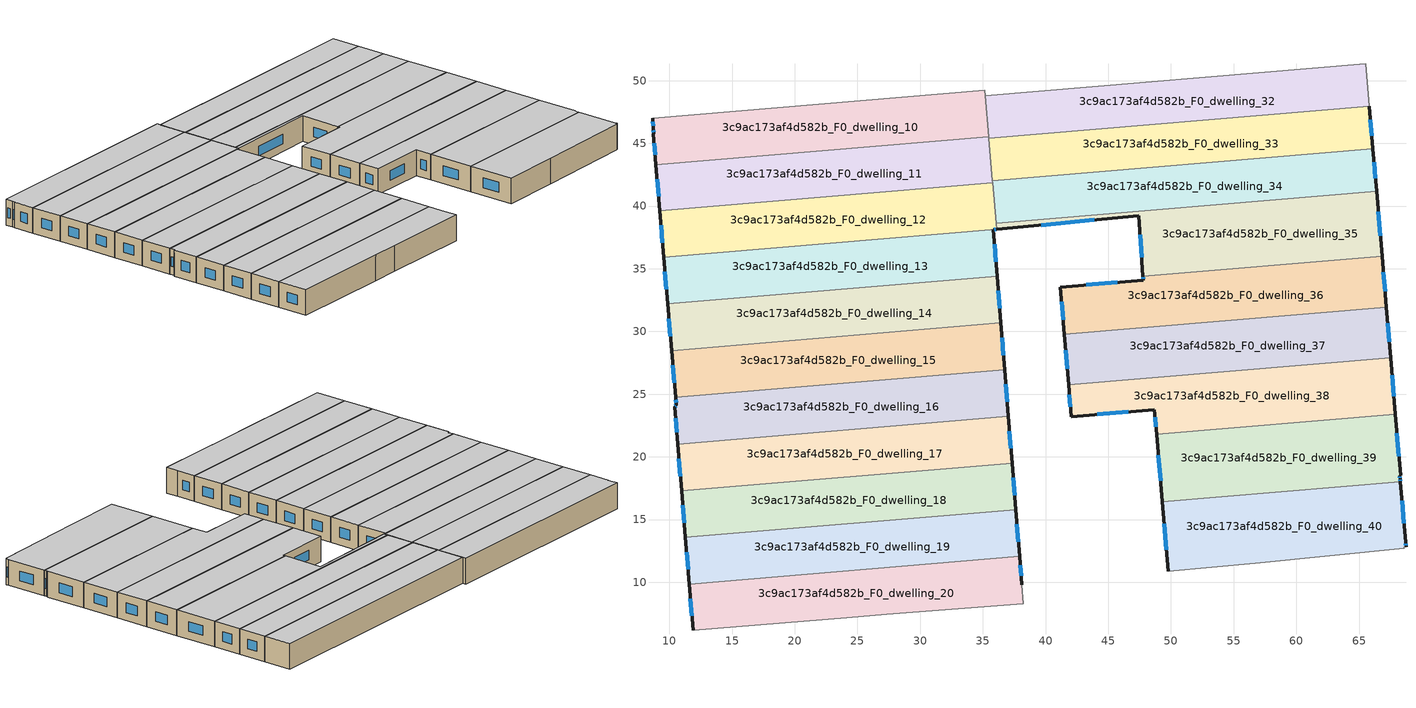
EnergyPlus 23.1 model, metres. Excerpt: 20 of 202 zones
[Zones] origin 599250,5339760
3c9ac173af4d582b_F0_dwelling_10
 floor ground (EU_floor_Construction): 35.16,49.22 35.47,45.53 8.93,43.3 8.72,45.76 8.76,45.76 8.73,46.15 8.66,47 z0
 wall outside (EU_wall_Construction): 8.66,47 8.73,46.15 8.76,45.76 8.72,45.76 8.93,43.3 z0:3
 wall to 3c9ac173af4d582b_F0_dwelling_9 (EU_wall_Construction): 35.16,49.22 8.66,47 z0:3
 wall to 3c9ac173af4d582b_F0_dwelling_11 (EU_wall_Construction): 8.93,43.3 35.47,45.53 z0:3
 wall to 3c9ac173af4d582b_F0_dwelling_32 (EU_wall_Construction): 35.47,45.53 35.19,48.78 z0:3
 wall to 3c9ac173af4d582b_F0_dwelling_31 (EU_wall_Construction): 35.19,48.78 35.16,49.22 z0:3
 window (EU_Window_Construction): 8.79,44.99 8.87,44.07 / 8.74,46.03 8.75,45.89 / 8.68,46.73 8.71,46.42 z0.94:2.06
 ceiling to 3c9ac173af4d582b_F1_dwelling_10 (EU_floor_Construction): 35.47,45.53 35.16,49.22 8.66,47 8.73,46.15 8.76,45.76 8.72,45.76 8.93,43.3 z3
3c9ac173af4d582b_F0_dwelling_11
 floor ground (EU_floor_Construction): 35.47,45.53 35.78,41.84 9.24,39.61 8.93,43.3 z0
 wall outside (EU_wall_Construction): 8.93,43.3 9.24,39.61 z0:3
 wall to 3c9ac173af4d582b_F0_dwelling_12 (EU_wall_Construction): 9.24,39.61 35.78,41.84 z0:3
 wall to 3c9ac173af4d582b_F0_dwelling_33 (EU_wall_Construction): 35.76,42.01 35.48,45.39 z0:3
 wall to 3c9ac173af4d582b_F0_dwelling_32 (EU_wall_Construction): 35.48,45.39 35.47,45.53 z0:3
 wall to 3c9ac173af4d582b_F0_dwelling_34 (EU_wall_Construction): 35.78,41.84 35.76,42.01 z0:3
 window (EU_Window_Construction): 9.03,42.14 9.15,40.77 z0.94:2.06
 ceiling to 3c9ac173af4d582b_F1_dwelling_11 (EU_floor_Construction): 35.78,41.84 35.47,45.53 8.93,43.3 9.24,39.61 z3
3c9ac173af4d582b_F0_dwelling_12
 floor ground (EU_floor_Construction): 35.78,41.84 36.09,38.15 9.56,35.92 9.24,39.61 z0
 wall outside (EU_wall_Construction): 9.24,39.61 9.56,35.92 z0:3
 wall to 3c9ac173af4d582b_F0_dwelling_13 (EU_wall_Construction): 9.56,35.92 36.09,38.15 z0:3
 wall to 3c9ac173af4d582b_F0_dwelling_34 (EU_wall_Construction): 36.05,38.62 35.78,41.84 z0:3
 wall to 3c9ac173af4d582b_F0_dwelling_35 (EU_wall_Construction): 36.09,38.15 36.05,38.62 z0:3
 window (EU_Window_Construction): 9.34,38.46 9.46,37.08 z0.94:2.06
 ceiling to 3c9ac173af4d582b_F1_dwelling_12 (EU_floor_Construction): 36.09,38.15 35.78,41.84 9.24,39.61 9.56,35.92 z3
3c9ac173af4d582b_F0_dwelling_13
 floor ground (EU_floor_Construction): 36.09,38.15 36.09,38.14 35.84,38.12 36.14,34.41 9.87,32.2 9.56,35.92 z0
 wall outside (EU_wall_Construction): 9.56,35.92 9.87,32.2 / 36.14,34.41 35.84,38.12 36.09,38.14 z0:3
 wall to 3c9ac173af4d582b_F0_dwelling_14 (EU_wall_Construction): 9.87,32.2 36.14,34.41 z0:3
 wall to 3c9ac173af4d582b_F0_dwelling_35 (EU_wall_Construction): 36.09,38.14 36.09,38.15 z0:3
 window (EU_Window_Construction): 9.66,34.75 9.77,33.36 / 35.92,38.13 36.01,38.13 / 36.04,35.57 35.93,36.95 z0.94:2.06
 ceiling to 3c9ac173af4d582b_F1_dwelling_13 (EU_floor_Construction): 36.14,34.41 35.84,38.12 36.09,38.14 36.09,38.15 9.56,35.92 9.87,32.2 z3
3c9ac173af4d582b_F0_dwelling_14
 floor ground (EU_floor_Construction): 36.14,34.41 36.43,30.67 10.19,28.47 9.87,32.2 z0
 wall outside (EU_wall_Construction): 36.43,30.67 36.14,34.41 / 9.87,32.2 10.19,28.47 z0:3
 wall to 3c9ac173af4d582b_F0_dwelling_15 (EU_wall_Construction): 10.19,28.47 36.43,30.67 z0:3
 window (EU_Window_Construction): 36.34,31.84 36.23,33.24 / 9.97,31.03 10.09,29.64 z0.94:2.06
 ceiling to 3c9ac173af4d582b_F1_dwelling_14 (EU_floor_Construction): 36.43,30.67 36.14,34.41 9.87,32.2 10.19,28.47 z3
3c9ac173af4d582b_F0_dwelling_15
 floor ground (EU_floor_Construction): 36.43,30.67 36.73,26.94 10.5,24.74 10.19,28.47 z0
 wall outside (EU_wall_Construction): 36.73,26.94 36.43,30.67 / 10.19,28.47 10.5,24.74 z0:3
 wall to 3c9ac173af4d582b_F0_dwelling_16 (EU_wall_Construction): 10.5,24.74 36.73,26.94 z0:3
 window (EU_Window_Construction): 36.64,28.11 36.53,29.5 / 10.29,27.3 10.4,25.91 z0.94:2.06
 ceiling to 3c9ac173af4d582b_F1_dwelling_15 (EU_floor_Construction): 36.73,26.94 36.43,30.67 10.19,28.47 10.5,24.74 z3
3c9ac173af4d582b_F0_dwelling_16
 floor ground (EU_floor_Construction): 36.73,26.94 37.03,23.22 10.67,21.01 10.42,24.01 10.56,24.1 10.5,24.74 z0
 wall outside (EU_wall_Construction): 10.5,24.74 10.56,24.1 10.42,24.01 10.67,21.01 / 37.03,23.22 36.73,26.94 z0:3
 wall to 3c9ac173af4d582b_F0_dwelling_17 (EU_wall_Construction): 10.67,21.01 37.03,23.22 z0:3
 window (EU_Window_Construction): 10.52,24.07 10.46,24.04 / 10.52,24.54 10.54,24.3 / 36.94,24.39 36.83,25.78 / 10.5,23.07 10.59,21.95 z0.94:2.06
 ceiling to 3c9ac173af4d582b_F1_dwelling_16 (EU_floor_Construction): 37.03,23.22 36.73,26.94 10.5,24.74 10.56,24.1 10.42,24.01 10.67,21.01 z3
3c9ac173af4d582b_F0_dwelling_17
 floor ground (EU_floor_Construction): 37.03,23.22 37.33,19.51 10.98,17.29 10.67,21.01 z0
 wall outside (EU_wall_Construction): 37.33,19.51 37.03,23.22 / 10.67,21.01 10.98,17.29 z0:3
 wall to 3c9ac173af4d582b_F0_dwelling_18 (EU_wall_Construction): 10.98,17.29 37.33,19.51 z0:3
 window (EU_Window_Construction): 37.23,20.67 37.12,22.06 / 10.77,19.84 10.88,18.46 z0.94:2.06
 ceiling to 3c9ac173af4d582b_F1_dwelling_17 (EU_floor_Construction): 37.33,19.51 37.03,23.22 10.67,21.01 10.98,17.29 z3
3c9ac173af4d582b_F0_dwelling_18
 floor ground (EU_floor_Construction): 37.33,19.51 37.63,15.79 11.28,13.58 10.98,17.29 z0
 wall outside (EU_wall_Construction): 37.63,15.79 37.33,19.51 / 10.98,17.29 11.28,13.58 z0:3
 wall to 3c9ac173af4d582b_F0_dwelling_19 (EU_wall_Construction): 11.28,13.58 37.63,15.79 z0:3
 window (EU_Window_Construction): 37.53,16.96 37.42,18.34 / 11.07,16.13 11.19,14.74 z0.94:2.06
 ceiling to 3c9ac173af4d582b_F1_dwelling_18 (EU_floor_Construction): 37.63,15.79 37.33,19.51 10.98,17.29 11.28,13.58 z3
3c9ac173af4d582b_F0_dwelling_19
 floor ground (EU_floor_Construction): 37.63,15.79 37.92,12.07 11.59,9.86 11.28,13.58 z0
 wall outside (EU_wall_Construction): 37.92,12.07 37.63,15.79 / 11.28,13.58 11.59,9.86 z0:3
 wall to 3c9ac173af4d582b_F0_dwelling_20 (EU_wall_Construction): 11.59,9.86 37.92,12.07 z0:3
 window (EU_Window_Construction): 37.83,13.24 37.72,14.63 / 11.38,12.41 11.49,11.02 z0.94:2.06
 ceiling to 3c9ac173af4d582b_F1_dwelling_19 (EU_floor_Construction): 37.92,12.07 37.63,15.79 11.28,13.58 11.59,9.86 z3
3c9ac173af4d582b_F0_dwelling_20
 floor ground (EU_floor_Construction): 37.92,12.07 38.1,9.8 38.22,8.3 27.34,7.44 24.16,7.17 11.89,6.19 11.59,9.86 z0
 wall outside (EU_wall_Construction): 11.59,9.86 11.89,6.19 / 38.1,9.8 37.92,12.07 z0:3
 wall adiabatic (EU_wall_Construction): 11.89,6.19 24.16,7.17 27.34,7.44 38.22,8.3 38.1,9.8 z0:3
 window (EU_Window_Construction): 11.68,8.71 11.8,7.34 / 38.05,10.51 37.98,11.36 z0.94:2.06
 ceiling to 3c9ac173af4d582b_F1_dwelling_20 (EU_floor_Construction): 38.22,8.3 38.1,9.8 37.92,12.07 11.59,9.86 11.89,6.19 24.16,7.17 27.34,7.44 z3
3c9ac173af4d582b_F0_dwelling_32
 floor ground (EU_floor_Construction): 65.52,51.33 65.81,47.95 35.48,45.39 35.19,48.78 z0
 wall to 3c9ac173af4d582b_F0_dwelling_31 (EU_wall_Construction): 65.52,51.33 35.19,48.78 z0:3
 wall adiabatic (EU_wall_Construction): 65.81,47.95 65.52,51.33 z0:3
 wall to 3c9ac173af4d582b_F0_dwelling_33 (EU_wall_Construction): 35.48,45.39 65.81,47.95 z0:3
 ceiling to 3c9ac173af4d582b_F1_dwelling_32 (EU_floor_Construction): 65.81,47.95 65.52,51.33 35.19,48.78 35.48,45.39 z3
3c9ac173af4d582b_F0_dwelling_33
 floor ground (EU_floor_Construction): 65.81,47.95 66.1,44.56 35.76,42.01 35.48,45.39 z0
 wall outside (EU_wall_Construction): 66.1,44.56 65.81,47.95 z0:3
 wall to 3c9ac173af4d582b_F0_dwelling_34 (EU_wall_Construction): 35.76,42.01 66.1,44.56 z0:3
 window (EU_Window_Construction): 66.01,45.62 65.9,46.88 z0.94:2.06
 ceiling to 3c9ac173af4d582b_F1_dwelling_33 (EU_floor_Construction): 66.1,44.56 65.81,47.95 35.48,45.39 35.76,42.01 z3
3c9ac173af4d582b_F0_dwelling_34
 floor ground (EU_floor_Construction): 66.1,44.56 66.4,41.17 36.05,38.62 35.76,42.01 z0
 wall outside (EU_wall_Construction): 66.4,41.17 66.1,44.56 z0:3
 wall to 3c9ac173af4d582b_F0_dwelling_35 (EU_wall_Construction): 36.05,38.62 66.4,41.17 z0:3
 window (EU_Window_Construction): 66.3,42.23 66.2,43.49 z0.94:2.06
 ceiling to 3c9ac173af4d582b_F1_dwelling_34 (EU_floor_Construction): 66.4,41.17 66.1,44.56 35.76,42.01 36.05,38.62 z3
3c9ac173af4d582b_F0_dwelling_35
 floor ground (EU_floor_Construction): 66.4,41.17 66.83,36.01 47.76,34.41 47.44,39.23 36.09,38.14 36.05,38.62 z0
 wall outside (EU_wall_Construction): 36.09,38.14 47.44,39.23 47.76,34.41 / 66.83,36.01 66.4,41.17 z0:3
 wall to 3c9ac173af4d582b_F0_dwelling_36 (EU_wall_Construction): 47.76,34.41 66.83,36.01 z0:3
 window (EU_Window_Construction): 47.54,37.72 47.66,35.92 / 39.65,38.48 43.89,38.89 / 66.69,37.63 66.53,39.55 z0.94:2.06
 ceiling to 3c9ac173af4d582b_F1_dwelling_35 (EU_floor_Construction): 66.83,36.01 66.4,41.17 36.05,38.62 36.09,38.14 47.44,39.23 47.76,34.41 z3
3c9ac173af4d582b_F0_dwelling_36
 floor ground (EU_floor_Construction): 66.83,36.01 67.17,31.92 41.5,29.76 41.18,33.53 47.79,34.09 47.76,34.41 z0
 wall outside (EU_wall_Construction): 47.76,34.41 47.79,34.09 41.18,33.53 41.5,29.76 / 67.17,31.92 66.83,36.01 z0:3
 wall to 3c9ac173af4d582b_F0_dwelling_37 (EU_wall_Construction): 41.5,29.76 67.17,31.92 z0:3
 window (EU_Window_Construction): 45.72,33.91 43.25,33.7 / 47.77,34.31 47.78,34.19 / 67.07,33.2 66.94,34.73 / 41.28,32.35 41.4,30.94 z0.94:2.06
 ceiling to 3c9ac173af4d582b_F1_dwelling_36 (EU_floor_Construction): 67.17,31.92 66.83,36.01 47.76,34.41 47.79,34.09 41.18,33.53 41.5,29.76 z3
3c9ac173af4d582b_F0_dwelling_37
 floor ground (EU_floor_Construction): 67.17,31.92 67.51,27.92 41.84,25.76 41.5,29.76 z0
 wall outside (EU_wall_Construction): 67.51,27.92 67.17,31.92 / 41.5,29.76 41.84,25.76 z0:3
 wall to 3c9ac173af4d582b_F0_dwelling_38 (EU_wall_Construction): 41.84,25.76 67.51,27.92 z0:3
 window (EU_Window_Construction): 67.41,29.17 67.28,30.67 / 41.61,28.51 41.73,27.02 z0.94:2.06
 ceiling to 3c9ac173af4d582b_F1_dwelling_37 (EU_floor_Construction): 67.51,27.92 67.17,31.92 41.5,29.76 41.84,25.76 z3
3c9ac173af4d582b_F0_dwelling_38
 floor ground (EU_floor_Construction): 67.51,27.92 67.89,23.41 48.85,21.81 48.68,23.76 42.05,23.21 41.84,25.76 z0
 wall outside (EU_wall_Construction): 41.84,25.76 42.05,23.21 48.68,23.76 48.85,21.81 / 67.89,23.41 67.51,27.92 z0:3
 wall to 3c9ac173af4d582b_F0_dwelling_39 (EU_wall_Construction): 48.85,21.81 67.89,23.41 z0:3
 window (EU_Window_Construction): 44.13,23.38 46.6,23.59 / 41.91,24.96 41.99,24.01 / 67.77,24.82 67.63,26.51 / 48.73,23.15 48.79,22.42 z0.94:2.06
 ceiling to 3c9ac173af4d582b_F1_dwelling_38 (EU_floor_Construction): 67.89,23.41 67.51,27.92 41.84,25.76 42.05,23.21 48.68,23.76 48.85,21.81 z3
3c9ac173af4d582b_F0_dwelling_39
 floor ground (EU_floor_Construction): 67.89,23.41 68.3,18.52 68.25,18.51 68.26,18.25 68.29,18 49.31,16.41 48.85,21.81 z0
 wall outside (EU_wall_Construction): 68.29,18 68.26,18.25 68.25,18.51 68.3,18.52 67.89,23.41 / 48.85,21.81 49.31,16.41 z0:3
 wall to 3c9ac173af4d582b_F0_dwelling_40 (EU_wall_Construction): 49.31,16.41 68.29,18 z0:3
 window (EU_Window_Construction): 68.28,18.08 68.27,18.17 / 48.99,20.12 49.16,18.1 / 68.17,20.05 68.02,21.88 / 68.26,18.33 68.25,18.43 z0.94:2.06
 ceiling to 3c9ac173af4d582b_F1_dwelling_39 (EU_floor_Construction): 68.29,18 68.26,18.25 68.25,18.51 68.3,18.52 67.89,23.41 48.85,21.81 49.31,16.41 z3
3c9ac173af4d582b_F0_dwelling_40
 floor ground (EU_floor_Construction): 68.29,18 68.71,13.18 68.74,12.82 68.57,12.81 68.58,12.71 56.73,11.53 49.78,10.88 49.31,16.41 z0
 wall outside (EU_wall_Construction): 49.31,16.41 49.78,10.88 / 68.74,12.82 68.71,13.18 68.29,18 z0:3
 wall adiabatic (EU_wall_Construction): 49.78,10.88 56.73,11.53 68.58,12.71 68.57,12.81 68.74,12.82 z0:3
 window (EU_Window_Construction): 49.46,14.68 49.63,12.61 / 68.58,14.69 68.42,16.49 / 68.73,12.94 68.72,13.07 z0.94:2.06
 ceiling to 3c9ac173af4d582b_F1_dwelling_40 (EU_floor_Construction): 68.58,12.71 68.57,12.81 68.74,12.82 68.71,13.18 68.29,18 49.31,16.41 49.78,10.88 56.73,11.53 z3
[Building]
EU S2 Campaign: North Axis=0; Terrain=City; Solar Distribution=FullExterior
[Site:Location]
Vienna: Latitude=48; Longitude=16.5; Time Zone=1; Elevation=183
[SizingPeriod:WeatherFileDays]
AnnualSizingPeriod: Begin Month=1; Begin Day of Month=1; End Month=12; End Day of Month=31; Day of Week for Start Day=Monday; Use Weather File Daylight Saving Period=No; Use Weather File Rain and Snow Indicators=No
[MATERIAL]
EU_InternalMass_Material: Roughness=MediumRough; Thickness=0.1; Conductivity=1; Density=1800; Specific Heat=900; Thermal Absorptance=0.9; Solar Absorptance=0.7; Visible Absorptance=0.7
[MATERIAL:NOMASS] Roughness=MediumRough; Thermal Absorptance=0.9; Solar Absorptance=0.7; Visible Absorptance=0.7
Name | Thermal Resistance
EU_wall_NoMass | 0.914258
EU_floor_NoMass | 1.09711
[WINDOWMATERIAL:SIMPLEGLAZINGSYSTEM]
EU_Window_SimpleGlazing: UFactor=2.09642; Solar Heat Gain Coefficient=0.65; Visible Transmittance=0.65
[CONSTRUCTION]
EU_wall_Construction: EU_wall_NoMass
EU_floor_Construction: EU_floor_NoMass
EU_Window_Construction: EU_Window_SimpleGlazing
EU_InternalMass_Construction: EU_InternalMass_Material
[ZONE] Type=1; Multiplier=1; Ceiling Height=autocalculate; Floor Area=autocalculate; Part of Total Floor Area=Yes
Name | Volume
3c9ac173af4d582b_F0_dwelling_10 | 295.725
3c9ac173af4d582b_F0_dwelling_11 | 295.794
3c9ac173af4d582b_F0_dwelling_12 | 295.762
3c9ac173af4d582b_F0_dwelling_13 | 295.786
3c9ac173af4d582b_F0_dwelling_14 | 295.746
3c9ac173af4d582b_F0_dwelling_15 | 295.791
3c9ac173af4d582b_F0_dwelling_16 | 295.761
3c9ac173af4d582b_F0_dwelling_17 | 295.753
3c9ac173af4d582b_F0_dwelling_18 | 295.816
3c9ac173af4d582b_F0_dwelling_19 | 295.754
3c9ac173af4d582b_F0_dwelling_20 | 295.796
3c9ac173af4d582b_F0_dwelling_32 | 310.523
3c9ac173af4d582b_F0_dwelling_33 | 310.548
3c9ac173af4d582b_F0_dwelling_34 | 310.611
3c9ac173af4d582b_F0_dwelling_35 | 310.566
3c9ac173af4d582b_F0_dwelling_36 | 310.544
3c9ac173af4d582b_F0_dwelling_37 | 310.564
3c9ac173af4d582b_F0_dwelling_38 | 310.598
3c9ac173af4d582b_F0_dwelling_39 | 310.577
3c9ac173af4d582b_F0_dwelling_40 | 310.563
[INTERNALMASS] Construction=EU_InternalMass_Construction
Name | Zone or ZoneList | Surface Area
3c9ac173af4d582b_F0_dwelling_10_EU_InternalMass | 3c9ac173af4d582b_F0_dwelling_10 | 98.5747
3c9ac173af4d582b_F0_dwelling_11_EU_InternalMass | 3c9ac173af4d582b_F0_dwelling_11 | 98.5978
3c9ac173af4d582b_F0_dwelling_12_EU_InternalMass | 3c9ac173af4d582b_F0_dwelling_12 | 98.5875
3c9ac173af4d582b_F0_dwelling_13_EU_InternalMass | 3c9ac173af4d582b_F0_dwelling_13 | 98.5957
3c9ac173af4d582b_F0_dwelling_14_EU_InternalMass | 3c9ac173af4d582b_F0_dwelling_14 | 98.582
3c9ac173af4d582b_F0_dwelling_15_EU_InternalMass | 3c9ac173af4d582b_F0_dwelling_15 | 98.5967
3c9ac173af4d582b_F0_dwelling_16_EU_InternalMass | 3c9ac173af4d582b_F0_dwelling_16 | 98.5871
3c9ac173af4d582b_F0_dwelling_17_EU_InternalMass | 3c9ac173af4d582b_F0_dwelling_17 | 98.5847
3c9ac173af4d582b_F0_dwelling_18_EU_InternalMass | 3c9ac173af4d582b_F0_dwelling_18 | 98.6047
3c9ac173af4d582b_F0_dwelling_19_EU_InternalMass | 3c9ac173af4d582b_F0_dwelling_19 | 98.5851
3c9ac173af4d582b_F0_dwelling_20_EU_InternalMass | 3c9ac173af4d582b_F0_dwelling_20 | 98.5986
3c9ac173af4d582b_F0_dwelling_32_EU_InternalMass | 3c9ac173af4d582b_F0_dwelling_32 | 103.508
3c9ac173af4d582b_F0_dwelling_33_EU_InternalMass | 3c9ac173af4d582b_F0_dwelling_33 | 103.516
3c9ac173af4d582b_F0_dwelling_34_EU_InternalMass | 3c9ac173af4d582b_F0_dwelling_34 | 103.537
3c9ac173af4d582b_F0_dwelling_35_EU_InternalMass | 3c9ac173af4d582b_F0_dwelling_35 | 103.522
3c9ac173af4d582b_F0_dwelling_36_EU_InternalMass | 3c9ac173af4d582b_F0_dwelling_36 | 103.514
3c9ac173af4d582b_F0_dwelling_37_EU_InternalMass | 3c9ac173af4d582b_F0_dwelling_37 | 103.521
3c9ac173af4d582b_F0_dwelling_38_EU_InternalMass | 3c9ac173af4d582b_F0_dwelling_38 | 103.533
3c9ac173af4d582b_F0_dwelling_39_EU_InternalMass | 3c9ac173af4d582b_F0_dwelling_39 | 103.526
3c9ac173af4d582b_F0_dwelling_40_EU_InternalMass | 3c9ac173af4d582b_F0_dwelling_40 | 103.521
[OTHEREQUIPMENT] Fuel Type=Electricity; Design Level Calculation Method=Watts/Area; Power per Zone Floor Area=1; Fraction Latent=0; Fraction Radiant=0; Fraction Lost=0; Carbon Dioxide Generation Rate=0; EndUse Subcategory=EU_Step8_InternalGains
Name | Zone or ZoneList or Space or SpaceList | Schedule
EU_Step8_InternalGain_3c9ac173af4d582b_F0_dwelling_10_f000 | 3c9ac173af4d582b_F0_dwelling_10 | EU_Step8_GainSchedule_3c9ac173af4d582b_F0_dwelling_10_f000
EU_Step8_InternalGain_3c9ac173af4d582b_F0_dwelling_11_f000 | 3c9ac173af4d582b_F0_dwelling_11 | EU_Step8_GainSchedule_3c9ac173af4d582b_F0_dwelling_11_f000
EU_Step8_InternalGain_3c9ac173af4d582b_F0_dwelling_12_f000 | 3c9ac173af4d582b_F0_dwelling_12 | EU_Step8_GainSchedule_3c9ac173af4d582b_F0_dwelling_12_f000
EU_Step8_InternalGain_3c9ac173af4d582b_F0_dwelling_13_f000 | 3c9ac173af4d582b_F0_dwelling_13 | EU_Step8_GainSchedule_3c9ac173af4d582b_F0_dwelling_13_f000
EU_Step8_InternalGain_3c9ac173af4d582b_F0_dwelling_14_f000 | 3c9ac173af4d582b_F0_dwelling_14 | EU_Step8_GainSchedule_3c9ac173af4d582b_F0_dwelling_14_f000
EU_Step8_InternalGain_3c9ac173af4d582b_F0_dwelling_15_f000 | 3c9ac173af4d582b_F0_dwelling_15 | EU_Step8_GainSchedule_3c9ac173af4d582b_F0_dwelling_15_f000
EU_Step8_InternalGain_3c9ac173af4d582b_F0_dwelling_16_f000 | 3c9ac173af4d582b_F0_dwelling_16 | EU_Step8_GainSchedule_3c9ac173af4d582b_F0_dwelling_16_f000
EU_Step8_InternalGain_3c9ac173af4d582b_F0_dwelling_17_f000 | 3c9ac173af4d582b_F0_dwelling_17 | EU_Step8_GainSchedule_3c9ac173af4d582b_F0_dwelling_17_f000
EU_Step8_InternalGain_3c9ac173af4d582b_F0_dwelling_18_f000 | 3c9ac173af4d582b_F0_dwelling_18 | EU_Step8_GainSchedule_3c9ac173af4d582b_F0_dwelling_18_f000
EU_Step8_InternalGain_3c9ac173af4d582b_F0_dwelling_19_f000 | 3c9ac173af4d582b_F0_dwelling_19 | EU_Step8_GainSchedule_3c9ac173af4d582b_F0_dwelling_19_f000
EU_Step8_InternalGain_3c9ac173af4d582b_F0_dwelling_20_f000 | 3c9ac173af4d582b_F0_dwelling_20 | EU_Step8_GainSchedule_3c9ac173af4d582b_F0_dwelling_20_f000
EU_Step8_InternalGain_3c9ac173af4d582b_F0_dwelling_32_f000 | 3c9ac173af4d582b_F0_dwelling_32 | EU_Step8_GainSchedule_3c9ac173af4d582b_F0_dwelling_32_f000
EU_Step8_InternalGain_3c9ac173af4d582b_F0_dwelling_33_f000 | 3c9ac173af4d582b_F0_dwelling_33 | EU_Step8_GainSchedule_3c9ac173af4d582b_F0_dwelling_33_f000
EU_Step8_InternalGain_3c9ac173af4d582b_F0_dwelling_34_f000 | 3c9ac173af4d582b_F0_dwelling_34 | EU_Step8_GainSchedule_3c9ac173af4d582b_F0_dwelling_34_f000
EU_Step8_InternalGain_3c9ac173af4d582b_F0_dwelling_35_f000 | 3c9ac173af4d582b_F0_dwelling_35 | EU_Step8_GainSchedule_3c9ac173af4d582b_F0_dwelling_35_f000
EU_Step8_InternalGain_3c9ac173af4d582b_F0_dwelling_36_f000 | 3c9ac173af4d582b_F0_dwelling_36 | EU_Step8_GainSchedule_3c9ac173af4d582b_F0_dwelling_36_f000
EU_Step8_InternalGain_3c9ac173af4d582b_F0_dwelling_37_f000 | 3c9ac173af4d582b_F0_dwelling_37 | EU_Step8_GainSchedule_3c9ac173af4d582b_F0_dwelling_37_f000
EU_Step8_InternalGain_3c9ac173af4d582b_F0_dwelling_38_f000 | 3c9ac173af4d582b_F0_dwelling_38 | EU_Step8_GainSchedule_3c9ac173af4d582b_F0_dwelling_38_f000
EU_Step8_InternalGain_3c9ac173af4d582b_F0_dwelling_39_f000 | 3c9ac173af4d582b_F0_dwelling_39 | EU_Step8_GainSchedule_3c9ac173af4d582b_F0_dwelling_39_f000
EU_Step8_InternalGain_3c9ac173af4d582b_F0_dwelling_40_f000 | 3c9ac173af4d582b_F0_dwelling_40 | EU_Step8_GainSchedule_3c9ac173af4d582b_F0_dwelling_40_f000
[ZONEVENTILATION:DESIGNFLOWRATE] Schedule=EU_AlwaysOn; Design Flow Rate Calculation Method=AirChanges/Hour; Air Changes per Hour=0.546891; Ventilation Type=Natural; Fan Pressure Rise=0; Fan Total Efficiency=1; Constant Term Coefficient=1; Temperature Term Coefficient=0; Velocity Term Coefficient=0; Velocity Squared Term Coefficient=0; Minimum Indoor Temperature=-100; Maximum Indoor Temperature=100; Delta Temperature=-100; Minimum Outdoor Temperature=-100; Maximum Outdoor Temperature=100; Maximum Wind Speed=40
Name | Zone or ZoneList or Space or SpaceList
EU_ConstantAir_3c9ac173af4d582b_F0_dwelling_10 | 3c9ac173af4d582b_F0_dwelling_10
EU_ConstantAir_3c9ac173af4d582b_F0_dwelling_11 | 3c9ac173af4d582b_F0_dwelling_11
EU_ConstantAir_3c9ac173af4d582b_F0_dwelling_12 | 3c9ac173af4d582b_F0_dwelling_12
EU_ConstantAir_3c9ac173af4d582b_F0_dwelling_13 | 3c9ac173af4d582b_F0_dwelling_13
EU_ConstantAir_3c9ac173af4d582b_F0_dwelling_14 | 3c9ac173af4d582b_F0_dwelling_14
EU_ConstantAir_3c9ac173af4d582b_F0_dwelling_15 | 3c9ac173af4d582b_F0_dwelling_15
EU_ConstantAir_3c9ac173af4d582b_F0_dwelling_16 | 3c9ac173af4d582b_F0_dwelling_16
EU_ConstantAir_3c9ac173af4d582b_F0_dwelling_17 | 3c9ac173af4d582b_F0_dwelling_17
EU_ConstantAir_3c9ac173af4d582b_F0_dwelling_18 | 3c9ac173af4d582b_F0_dwelling_18
EU_ConstantAir_3c9ac173af4d582b_F0_dwelling_19 | 3c9ac173af4d582b_F0_dwelling_19
EU_ConstantAir_3c9ac173af4d582b_F0_dwelling_20 | 3c9ac173af4d582b_F0_dwelling_20
EU_ConstantAir_3c9ac173af4d582b_F0_dwelling_32 | 3c9ac173af4d582b_F0_dwelling_32
EU_ConstantAir_3c9ac173af4d582b_F0_dwelling_33 | 3c9ac173af4d582b_F0_dwelling_33
EU_ConstantAir_3c9ac173af4d582b_F0_dwelling_34 | 3c9ac173af4d582b_F0_dwelling_34
EU_ConstantAir_3c9ac173af4d582b_F0_dwelling_35 | 3c9ac173af4d582b_F0_dwelling_35
EU_ConstantAir_3c9ac173af4d582b_F0_dwelling_36 | 3c9ac173af4d582b_F0_dwelling_36
EU_ConstantAir_3c9ac173af4d582b_F0_dwelling_37 | 3c9ac173af4d582b_F0_dwelling_37
EU_ConstantAir_3c9ac173af4d582b_F0_dwelling_38 | 3c9ac173af4d582b_F0_dwelling_38
EU_ConstantAir_3c9ac173af4d582b_F0_dwelling_39 | 3c9ac173af4d582b_F0_dwelling_39
EU_ConstantAir_3c9ac173af4d582b_F0_dwelling_40 | 3c9ac173af4d582b_F0_dwelling_40
[HVACTEMPLATE:THERMOSTAT] Constant Heating Setpoint=20; Constant Cooling Setpoint=50
EU_HeatOnly_3c9ac173af4d582b_F0_dwelling_0; EU_HeatOnly_3c9ac173af4d582b_F0_dwelling_1; EU_HeatOnly_3c9ac173af4d582b_F0_dwelling_2; EU_HeatOnly_3c9ac173af4d582b_F0_dwelling_3; EU_HeatOnly_3c9ac173af4d582b_F0_dwelling_4; EU_HeatOnly_3c9ac173af4d582b_F0_dwelling_5; EU_HeatOnly_3c9ac173af4d582b_F0_dwelling_6; EU_HeatOnly_3c9ac173af4d582b_F0_dwelling_7; EU_HeatOnly_3c9ac173af4d582b_F0_dwelling_8; EU_HeatOnly_3c9ac173af4d582b_F0_dwelling_9; EU_HeatOnly_3c9ac173af4d582b_F0_dwelling_10; EU_HeatOnly_3c9ac173af4d582b_F0_dwelling_11; EU_HeatOnly_3c9ac173af4d582b_F0_dwelling_12; EU_HeatOnly_3c9ac173af4d582b_F0_dwelling_13; EU_HeatOnly_3c9ac173af4d582b_F0_dwelling_14; EU_HeatOnly_3c9ac173af4d582b_F0_dwelling_15; EU_HeatOnly_3c9ac173af4d582b_F0_dwelling_16; EU_HeatOnly_3c9ac173af4d582b_F0_dwelling_17; EU_HeatOnly_3c9ac173af4d582b_F0_dwelling_18; EU_HeatOnly_3c9ac173af4d582b_F0_dwelling_19; EU_HeatOnly_3c9ac173af4d582b_F0_dwelling_20; EU_HeatOnly_3c9ac173af4d582b_F0_dwelling_21; EU_HeatOnly_3c9ac173af4d582b_F0_dwelling_22; EU_HeatOnly_3c9ac173af4d582b_F0_dwelling_23; EU_HeatOnly_3c9ac173af4d582b_F0_dwelling_24; EU_HeatOnly_3c9ac173af4d582b_F0_dwelling_25; EU_HeatOnly_3c9ac173af4d582b_F0_dwelling_26; EU_HeatOnly_3c9ac173af4d582b_F0_dwelling_27; EU_HeatOnly_3c9ac173af4d582b_F0_dwelling_28; EU_HeatOnly_3c9ac173af4d582b_F0_dwelling_29; EU_HeatOnly_3c9ac173af4d582b_F0_dwelling_30; EU_HeatOnly_3c9ac173af4d582b_F0_dwelling_31; EU_HeatOnly_3c9ac173af4d582b_F0_dwelling_32; EU_HeatOnly_3c9ac173af4d582b_F0_dwelling_33; EU_HeatOnly_3c9ac173af4d582b_F0_dwelling_34; EU_HeatOnly_3c9ac173af4d582b_F0_dwelling_35; EU_HeatOnly_3c9ac173af4d582b_F0_dwelling_36; EU_HeatOnly_3c9ac173af4d582b_F0_dwelling_37; EU_HeatOnly_3c9ac173af4d582b_F0_dwelling_38; EU_HeatOnly_3c9ac173af4d582b_F0_dwelling_39; EU_HeatOnly_3c9ac173af4d582b_F0_dwelling_40; EU_HeatOnly_3c9ac173af4d582b_F1_dwelling_0; EU_HeatOnly_3c9ac173af4d582b_F1_dwelling_1; EU_HeatOnly_3c9ac173af4d582b_F1_dwelling_2; EU_HeatOnly_3c9ac173af4d582b_F1_dwelling_3; EU_HeatOnly_3c9ac173af4d582b_F1_dwelling_4; EU_HeatOnly_3c9ac173af4d582b_F1_dwelling_5; EU_HeatOnly_3c9ac173af4d582b_F1_dwelling_6; EU_HeatOnly_3c9ac173af4d582b_F1_dwelling_7; EU_HeatOnly_3c9ac173af4d582b_F1_dwelling_8; EU_HeatOnly_3c9ac173af4d582b_F1_dwelling_9; EU_HeatOnly_3c9ac173af4d582b_F1_dwelling_10; EU_HeatOnly_3c9ac173af4d582b_F1_dwelling_11; EU_HeatOnly_3c9ac173af4d582b_F1_dwelling_12; EU_HeatOnly_3c9ac173af4d582b_F1_dwelling_13; EU_HeatOnly_3c9ac173af4d582b_F1_dwelling_14; EU_HeatOnly_3c9ac173af4d582b_F1_dwelling_15; EU_HeatOnly_3c9ac173af4d582b_F1_dwelling_16; EU_HeatOnly_3c9ac173af4d582b_F1_dwelling_17; EU_HeatOnly_3c9ac173af4d582b_F1_dwelling_18; EU_HeatOnly_3c9ac173af4d582b_F1_dwelling_19; EU_HeatOnly_3c9ac173af4d582b_F1_dwelling_20; EU_HeatOnly_3c9ac173af4d582b_F1_dwelling_21; EU_HeatOnly_3c9ac173af4d582b_F1_dwelling_22; EU_HeatOnly_3c9ac173af4d582b_F1_dwelling_23; EU_HeatOnly_3c9ac173af4d582b_F1_dwelling_24; EU_HeatOnly_3c9ac173af4d582b_F1_dwelling_25; EU_HeatOnly_3c9ac173af4d582b_F1_dwelling_26; EU_HeatOnly_3c9ac173af4d582b_F1_dwelling_27; EU_HeatOnly_3c9ac173af4d582b_F1_dwelling_28; EU_HeatOnly_3c9ac173af4d582b_F1_dwelling_29; EU_HeatOnly_3c9ac173af4d582b_F1_dwelling_30; EU_HeatOnly_3c9ac173af4d582b_F1_dwelling_31; EU_HeatOnly_3c9ac173af4d582b_F1_dwelling_32; EU_HeatOnly_3c9ac173af4d582b_F1_dwelling_33; EU_HeatOnly_3c9ac173af4d582b_F1_dwelling_34; EU_HeatOnly_3c9ac173af4d582b_F1_dwelling_35; EU_HeatOnly_3c9ac173af4d582b_F1_dwelling_36; EU_HeatOnly_3c9ac173af4d582b_F1_dwelling_37; EU_HeatOnly_3c9ac173af4d582b_F1_dwelling_38; EU_HeatOnly_3c9ac173af4d582b_F1_dwelling_39; EU_HeatOnly_3c9ac173af4d582b_F1_dwelling_40; EU_HeatOnly_3c9ac173af4d582b_F2_dwelling_0; EU_HeatOnly_3c9ac173af4d582b_F2_dwelling_1; EU_HeatOnly_3c9ac173af4d582b_F2_dwelling_2; EU_HeatOnly_3c9ac173af4d582b_F2_dwelling_3; EU_HeatOnly_3c9ac173af4d582b_F2_dwelling_4; EU_HeatOnly_3c9ac173af4d582b_F2_dwelling_5; EU_HeatOnly_3c9ac173af4d582b_F2_dwelling_6; EU_HeatOnly_3c9ac173af4d582b_F2_dwelling_7; EU_HeatOnly_3c9ac173af4d582b_F2_dwelling_8; EU_HeatOnly_3c9ac173af4d582b_F2_dwelling_9; EU_HeatOnly_3c9ac173af4d582b_F2_dwelling_10; EU_HeatOnly_3c9ac173af4d582b_F2_dwelling_11; EU_HeatOnly_3c9ac173af4d582b_F2_dwelling_12; EU_HeatOnly_3c9ac173af4d582b_F2_dwelling_13; EU_HeatOnly_3c9ac173af4d582b_F2_dwelling_14; EU_HeatOnly_3c9ac173af4d582b_F2_dwelling_15; EU_HeatOnly_3c9ac173af4d582b_F2_dwelling_16; EU_HeatOnly_3c9ac173af4d582b_F2_dwelling_17; EU_HeatOnly_3c9ac173af4d582b_F2_dwelling_18; EU_HeatOnly_3c9ac173af4d582b_F2_dwelling_19; EU_HeatOnly_3c9ac173af4d582b_F2_dwelling_20; EU_HeatOnly_3c9ac173af4d582b_F2_dwelling_21; EU_HeatOnly_3c9ac173af4d582b_F2_dwelling_22; EU_HeatOnly_3c9ac173af4d582b_F2_dwelling_23; EU_HeatOnly_3c9ac173af4d582b_F2_dwelling_24; EU_HeatOnly_3c9ac173af4d582b_F2_dwelling_25; EU_HeatOnly_3c9ac173af4d582b_F2_dwelling_26; EU_HeatOnly_3c9ac173af4d582b_F2_dwelling_27; EU_HeatOnly_3c9ac173af4d582b_F2_dwelling_28; EU_HeatOnly_3c9ac173af4d582b_F2_dwelling_29; EU_HeatOnly_3c9ac173af4d582b_F2_dwelling_30; EU_HeatOnly_3c9ac173af4d582b_F2_dwelling_31; EU_HeatOnly_3c9ac173af4d582b_F2_dwelling_32; EU_HeatOnly_3c9ac173af4d582b_F2_dwelling_33; EU_HeatOnly_3c9ac173af4d582b_F2_dwelling_34; EU_HeatOnly_3c9ac173af4d582b_F2_dwelling_35; EU_HeatOnly_3c9ac173af4d582b_F2_dwelling_36; EU_HeatOnly_3c9ac173af4d582b_F2_dwelling_37; EU_HeatOnly_3c9ac173af4d582b_F2_dwelling_38; EU_HeatOnly_3c9ac173af4d582b_F2_dwelling_39; EU_HeatOnly_3c9ac173af4d582b_F3_dwelling_0; EU_HeatOnly_3c9ac173af4d582b_F3_dwelling_1; EU_HeatOnly_3c9ac173af4d582b_F3_dwelling_2; EU_HeatOnly_3c9ac173af4d582b_F3_dwelling_3; EU_HeatOnly_3c9ac173af4d582b_F3_dwelling_4; EU_HeatOnly_3c9ac173af4d582b_F3_dwelling_5; EU_HeatOnly_3c9ac173af4d582b_F3_dwelling_6; EU_HeatOnly_3c9ac173af4d582b_F3_dwelling_7; EU_HeatOnly_3c9ac173af4d582b_F3_dwelling_8; EU_HeatOnly_3c9ac173af4d582b_F3_dwelling_9; EU_HeatOnly_3c9ac173af4d582b_F3_dwelling_10; EU_HeatOnly_3c9ac173af4d582b_F3_dwelling_11; EU_HeatOnly_3c9ac173af4d582b_F3_dwelling_12; EU_HeatOnly_3c9ac173af4d582b_F3_dwelling_13; EU_HeatOnly_3c9ac173af4d582b_F3_dwelling_14; EU_HeatOnly_3c9ac173af4d582b_F3_dwelling_15; EU_HeatOnly_3c9ac173af4d582b_F3_dwelling_16; EU_HeatOnly_3c9ac173af4d582b_F3_dwelling_17; EU_HeatOnly_3c9ac173af4d582b_F3_dwelling_18; EU_HeatOnly_3c9ac173af4d582b_F3_dwelling_19; EU_HeatOnly_3c9ac173af4d582b_F3_dwelling_20; EU_HeatOnly_3c9ac173af4d582b_F3_dwelling_21; EU_HeatOnly_3c9ac173af4d582b_F3_dwelling_22; EU_HeatOnly_3c9ac173af4d582b_F3_dwelling_23; EU_HeatOnly_3c9ac173af4d582b_F3_dwelling_24; EU_HeatOnly_3c9ac173af4d582b_F3_dwelling_25; EU_HeatOnly_3c9ac173af4d582b_F3_dwelling_26; EU_HeatOnly_3c9ac173af4d582b_F3_dwelling_27; EU_HeatOnly_3c9ac173af4d582b_F3_dwelling_28; EU_HeatOnly_3c9ac173af4d582b_F3_dwelling_29; EU_HeatOnly_3c9ac173af4d582b_F3_dwelling_30; EU_HeatOnly_3c9ac173af4d582b_F3_dwelling_31; EU_HeatOnly_3c9ac173af4d582b_F3_dwelling_32; EU_HeatOnly_3c9ac173af4d582b_F3_dwelling_33; EU_HeatOnly_3c9ac173af4d582b_F3_dwelling_34; EU_HeatOnly_3c9ac173af4d582b_F3_dwelling_35; EU_HeatOnly_3c9ac173af4d582b_F3_dwelling_36; EU_HeatOnly_3c9ac173af4d582b_F3_dwelling_37; EU_HeatOnly_3c9ac173af4d582b_F3_dwelling_38; EU_HeatOnly_3c9ac173af4d582b_F3_dwelling_39; EU_HeatOnly_3c9ac173af4d582b_F4_dwelling_0; EU_HeatOnly_3c9ac173af4d582b_F4_dwelling_1; EU_HeatOnly_3c9ac173af4d582b_F4_dwelling_2; EU_HeatOnly_3c9ac173af4d582b_F4_dwelling_3; EU_HeatOnly_3c9ac173af4d582b_F4_dwelling_4; EU_HeatOnly_3c9ac173af4d582b_F4_dwelling_5; EU_HeatOnly_3c9ac173af4d582b_F4_dwelling_6; EU_HeatOnly_3c9ac173af4d582b_F4_dwelling_7; EU_HeatOnly_3c9ac173af4d582b_F4_dwelling_8; EU_HeatOnly_3c9ac173af4d582b_F4_dwelling_9; EU_HeatOnly_3c9ac173af4d582b_F4_dwelling_10; EU_HeatOnly_3c9ac173af4d582b_F4_dwelling_11; EU_HeatOnly_3c9ac173af4d582b_F4_dwelling_12; EU_HeatOnly_3c9ac173af4d582b_F4_dwelling_13; EU_HeatOnly_3c9ac173af4d582b_F4_dwelling_14; EU_HeatOnly_3c9ac173af4d582b_F4_dwelling_15; EU_HeatOnly_3c9ac173af4d582b_F4_dwelling_16; EU_HeatOnly_3c9ac173af4d582b_F4_dwelling_17; EU_HeatOnly_3c9ac173af4d582b_F4_dwelling_18; EU_HeatOnly_3c9ac173af4d582b_F4_dwelling_19; EU_HeatOnly_3c9ac173af4d582b_F4_dwelling_20; EU_HeatOnly_3c9ac173af4d582b_F4_dwelling_21; EU_HeatOnly_3c9ac173af4d582b_F4_dwelling_22; EU_HeatOnly_3c9ac173af4d582b_F4_dwelling_23; EU_HeatOnly_3c9ac173af4d582b_F4_dwelling_24; EU_HeatOnly_3c9ac173af4d582b_F4_dwelling_25; EU_HeatOnly_3c9ac173af4d582b_F4_dwelling_26; EU_HeatOnly_3c9ac173af4d582b_F4_dwelling_27; EU_HeatOnly_3c9ac173af4d582b_F4_dwelling_28; EU_HeatOnly_3c9ac173af4d582b_F4_dwelling_29; EU_HeatOnly_3c9ac173af4d582b_F4_dwelling_30; EU_HeatOnly_3c9ac173af4d582b_F4_dwelling_31; EU_HeatOnly_3c9ac173af4d582b_F4_dwelling_32; EU_HeatOnly_3c9ac173af4d582b_F4_dwelling_33; EU_HeatOnly_3c9ac173af4d582b_F4_dwelling_34; EU_HeatOnly_3c9ac173af4d582b_F4_dwelling_35; EU_HeatOnly_3c9ac173af4d582b_F4_dwelling_36; EU_HeatOnly_3c9ac173af4d582b_F4_dwelling_37; EU_HeatOnly_3c9ac173af4d582b_F4_dwelling_38; EU_HeatOnly_3c9ac173af4d582b_F4_dwelling_39
[HVACTEMPLATE:ZONE:IDEALLOADSAIRSYSTEM] System Availability Schedule=EU_AlwaysOn; Maximum Heating Supply Air Temperature=50; Minimum Cooling Supply Air Temperature=13; Maximum Heating Supply Air Humidity Ratio=0.0156; Minimum Cooling Supply Air Humidity Ratio=0.0077; Heating Limit=NoLimit; Cooling Limit=NoLimit; Heating Availability Schedule=EU_AlwaysOn; Cooling Availability Schedule=EU_CoolingOff; Dehumidification Control Type=ConstantSensibleHeatRatio; Cooling Sensible Heat Ratio=0.7; Dehumidification Setpoint=60; Humidification Control Type=None; Humidification Setpoint=30; Outdoor Air Method=None; Outdoor Air Flow Rate per Person=0.00944; Outdoor Air Flow Rate per Zone Floor Area=0; Outdoor Air Flow Rate per Zone=0; Demand Controlled Ventilation Type=None; Outdoor Air Economizer Type=NoEconomizer; Heat Recovery Type=None; Sensible Heat Recovery Effectiveness=0.7; Latent Heat Recovery Effectiveness=0.65
Name | Template Thermostat
3c9ac173af4d582b_F0_dwelling_10 | EU_HeatOnly_3c9ac173af4d582b_F0_dwelling_10
3c9ac173af4d582b_F0_dwelling_11 | EU_HeatOnly_3c9ac173af4d582b_F0_dwelling_11
3c9ac173af4d582b_F0_dwelling_12 | EU_HeatOnly_3c9ac173af4d582b_F0_dwelling_12
3c9ac173af4d582b_F0_dwelling_13 | EU_HeatOnly_3c9ac173af4d582b_F0_dwelling_13
3c9ac173af4d582b_F0_dwelling_14 | EU_HeatOnly_3c9ac173af4d582b_F0_dwelling_14
3c9ac173af4d582b_F0_dwelling_15 | EU_HeatOnly_3c9ac173af4d582b_F0_dwelling_15
3c9ac173af4d582b_F0_dwelling_16 | EU_HeatOnly_3c9ac173af4d582b_F0_dwelling_16
3c9ac173af4d582b_F0_dwelling_17 | EU_HeatOnly_3c9ac173af4d582b_F0_dwelling_17
3c9ac173af4d582b_F0_dwelling_18 | EU_HeatOnly_3c9ac173af4d582b_F0_dwelling_18
3c9ac173af4d582b_F0_dwelling_19 | EU_HeatOnly_3c9ac173af4d582b_F0_dwelling_19
3c9ac173af4d582b_F0_dwelling_20 | EU_HeatOnly_3c9ac173af4d582b_F0_dwelling_20
3c9ac173af4d582b_F0_dwelling_32 | EU_HeatOnly_3c9ac173af4d582b_F0_dwelling_32
3c9ac173af4d582b_F0_dwelling_33 | EU_HeatOnly_3c9ac173af4d582b_F0_dwelling_33
3c9ac173af4d582b_F0_dwelling_34 | EU_HeatOnly_3c9ac173af4d582b_F0_dwelling_34
3c9ac173af4d582b_F0_dwelling_35 | EU_HeatOnly_3c9ac173af4d582b_F0_dwelling_35
3c9ac173af4d582b_F0_dwelling_36 | EU_HeatOnly_3c9ac173af4d582b_F0_dwelling_36
3c9ac173af4d582b_F0_dwelling_37 | EU_HeatOnly_3c9ac173af4d582b_F0_dwelling_37
3c9ac173af4d582b_F0_dwelling_38 | EU_HeatOnly_3c9ac173af4d582b_F0_dwelling_38
3c9ac173af4d582b_F0_dwelling_39 | EU_HeatOnly_3c9ac173af4d582b_F0_dwelling_39
3c9ac173af4d582b_F0_dwelling_40 | EU_HeatOnly_3c9ac173af4d582b_F0_dwelling_40
[SIZING:ZONE] Zone Cooling Design Supply Air Temperature Input Method=SupplyAirTemperature; Zone Cooling Design Supply Air Temperature=13; Zone Heating Design Supply Air Temperature Input Method=SupplyAirTemperature; Zone Heating Design Supply Air Temperature=50; Zone Cooling Design Supply Air Humidity Ratio=0.008; Zone Heating Design Supply Air Humidity Ratio=0.008; Cooling Design Air Flow Method=DesignDay; Cooling Design Air Flow Rate=0; Cooling Minimum Air Flow per Zone Floor Area=0.000762; Cooling Minimum Air Flow=0; Cooling Minimum Air Flow Fraction=0.2; Heating Design Air Flow Method=DesignDay; Heating Design Air Flow Rate=0; Heating Maximum Air Flow per Zone Floor Area=0.002032; Heating Maximum Air Flow=0.141576; Heating Maximum Air Flow Fraction=0.3; Account for Dedicated Outdoor Air System=No; Dedicated Outdoor Air System Control Strategy=NeutralSupplyAir; Dedicated Outdoor Air Low Setpoint Temperature for Design=autosize; Dedicated Outdoor Air High Setpoint Temperature for Design=autosize; Zone Load Sizing Method=Sensible Load Only No Latent Load; Zone Latent Cooling Design Supply Air Humidity Ratio Input Method=HumidityRatioDifference; Zone Cooling Design Supply Air Humidity Ratio Difference=0.005; Zone Latent Heating Design Supply Air Humidity Ratio Input Method=HumidityRatioDifference; Zone Humidification Design Supply Air Humidity Ratio Difference=0.005
3c9ac173af4d582b_F0_dwelling_10; 3c9ac173af4d582b_F0_dwelling_11; 3c9ac173af4d582b_F0_dwelling_12; 3c9ac173af4d582b_F0_dwelling_13; 3c9ac173af4d582b_F0_dwelling_14; 3c9ac173af4d582b_F0_dwelling_15; 3c9ac173af4d582b_F0_dwelling_16; 3c9ac173af4d582b_F0_dwelling_17; 3c9ac173af4d582b_F0_dwelling_18; 3c9ac173af4d582b_F0_dwelling_19; 3c9ac173af4d582b_F0_dwelling_20; 3c9ac173af4d582b_F0_dwelling_32; 3c9ac173af4d582b_F0_dwelling_33; 3c9ac173af4d582b_F0_dwelling_34; 3c9ac173af4d582b_F0_dwelling_35; 3c9ac173af4d582b_F0_dwelling_36; 3c9ac173af4d582b_F0_dwelling_37; 3c9ac173af4d582b_F0_dwelling_38; 3c9ac173af4d582b_F0_dwelling_39; 3c9ac173af4d582b_F0_dwelling_40
[SCHEDULE:CONSTANT]
Name | Hourly Value
EU_AlwaysOn | 1
EU_CoolingOff | 0
[SCHEDULE:FILE] Column Number=1; Rows to Skip at Top=0; Number of Hours of Data=8760; Column Separator=Comma; Interpolate to Timestep=No; Minutes per Item=60; Adjust Schedule for Daylight Savings=Yes
Name | File
EU_Step8_GainSchedule_3c9ac173af4d582b_F0_dwelling_10_f000 | ../../schedules/3c9ac173af4d582b/3c9ac173af4d582b_F0_dwelling_10_f000_gain.csv
EU_Step8_GainSchedule_3c9ac173af4d582b_F0_dwelling_11_f000 | ../../schedules/3c9ac173af4d582b/3c9ac173af4d582b_F0_dwelling_11_f000_gain.csv
EU_Step8_GainSchedule_3c9ac173af4d582b_F0_dwelling_12_f000 | ../../schedules/3c9ac173af4d582b/3c9ac173af4d582b_F0_dwelling_12_f000_gain.csv
EU_Step8_GainSchedule_3c9ac173af4d582b_F0_dwelling_13_f000 | ../../schedules/3c9ac173af4d582b/3c9ac173af4d582b_F0_dwelling_13_f000_gain.csv
EU_Step8_GainSchedule_3c9ac173af4d582b_F0_dwelling_14_f000 | ../../schedules/3c9ac173af4d582b/3c9ac173af4d582b_F0_dwelling_14_f000_gain.csv
EU_Step8_GainSchedule_3c9ac173af4d582b_F0_dwelling_15_f000 | ../../schedules/3c9ac173af4d582b/3c9ac173af4d582b_F0_dwelling_15_f000_gain.csv
EU_Step8_GainSchedule_3c9ac173af4d582b_F0_dwelling_16_f000 | ../../schedules/3c9ac173af4d582b/3c9ac173af4d582b_F0_dwelling_16_f000_gain.csv
EU_Step8_GainSchedule_3c9ac173af4d582b_F0_dwelling_17_f000 | ../../schedules/3c9ac173af4d582b/3c9ac173af4d582b_F0_dwelling_17_f000_gain.csv
EU_Step8_GainSchedule_3c9ac173af4d582b_F0_dwelling_18_f000 | ../../schedules/3c9ac173af4d582b/3c9ac173af4d582b_F0_dwelling_18_f000_gain.csv
EU_Step8_GainSchedule_3c9ac173af4d582b_F0_dwelling_19_f000 | ../../schedules/3c9ac173af4d582b/3c9ac173af4d582b_F0_dwelling_19_f000_gain.csv
EU_Step8_GainSchedule_3c9ac173af4d582b_F0_dwelling_20_f000 | ../../schedules/3c9ac173af4d582b/3c9ac173af4d582b_F0_dwelling_20_f000_gain.csv
EU_Step8_GainSchedule_3c9ac173af4d582b_F0_dwelling_32_f000 | ../../schedules/3c9ac173af4d582b/3c9ac173af4d582b_F0_dwelling_32_f000_gain.csv
EU_Step8_GainSchedule_3c9ac173af4d582b_F0_dwelling_33_f000 | ../../schedules/3c9ac173af4d582b/3c9ac173af4d582b_F0_dwelling_33_f000_gain.csv
EU_Step8_GainSchedule_3c9ac173af4d582b_F0_dwelling_34_f000 | ../../schedules/3c9ac173af4d582b/3c9ac173af4d582b_F0_dwelling_34_f000_gain.csv
EU_Step8_GainSchedule_3c9ac173af4d582b_F0_dwelling_35_f000 | ../../schedules/3c9ac173af4d582b/3c9ac173af4d582b_F0_dwelling_35_f000_gain.csv
EU_Step8_GainSchedule_3c9ac173af4d582b_F0_dwelling_36_f000 | ../../schedules/3c9ac173af4d582b/3c9ac173af4d582b_F0_dwelling_36_f000_gain.csv
EU_Step8_GainSchedule_3c9ac173af4d582b_F0_dwelling_37_f000 | ../../schedules/3c9ac173af4d582b/3c9ac173af4d582b_F0_dwelling_37_f000_gain.csv
EU_Step8_GainSchedule_3c9ac173af4d582b_F0_dwelling_38_f000 | ../../schedules/3c9ac173af4d582b/3c9ac173af4d582b_F0_dwelling_38_f000_gain.csv
EU_Step8_GainSchedule_3c9ac173af4d582b_F0_dwelling_39_f000 | ../../schedules/3c9ac173af4d582b/3c9ac173af4d582b_F0_dwelling_39_f000_gain.csv
EU_Step8_GainSchedule_3c9ac173af4d582b_F0_dwelling_40_f000 | ../../schedules/3c9ac173af4d582b/3c9ac173af4d582b_F0_dwelling_40_f000_gain.csv
